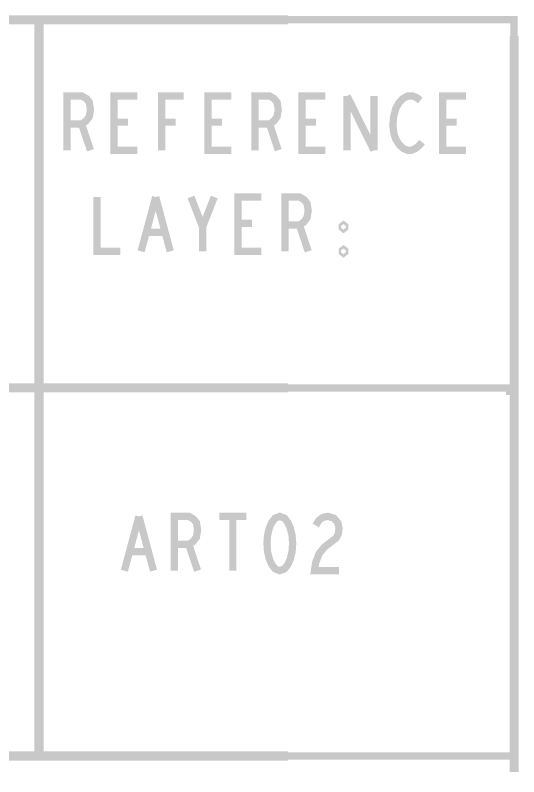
# Model space of a CAD drawing. Extents: x -81 to 328, y -202 to 89.
# Drawn here: x 237.51 to 251.4, y -124.88 to -103.86 of the extents above; entities that cross this region are included whole.
import ezdxf

# ---------------------------------------------------------------- set-up
doc = ezdxf.new("R2010")
doc.units = 0

msp = doc.modelspace()

# ---------------------------------------------------------------- linework, layer by layer
for points, const_width in [([(162.483, -103.99), (245.033, -103.99)], 0.254), ([(238.163, -103.99), (238.163, -124.31)], 0.254), ([(245.033, -103.99), (251.268, -103.99), (251.268, -124.31), (245.033, -124.31)], 0.203), ([(251.268, -104.437), (251.268, -124.757)], 0.254), ([(238.939, -107.59), (238.939, -106.09), (239.341, -106.09), (239.47, -106.165), (239.55, -106.265), (239.583, -106.465), (239.55, -106.665), (239.454, -106.79), (239.341, -106.865), (238.939, -106.865)], 0.2), ([(240.878, -107.59), (240.234, -107.59), (240.234, -106.09), (240.878, -106.09)], 0.2), ([(241.545, -107.59), (241.545, -106.09), (242.157, -106.09)], 0.2), ([(243.467, -107.59), (242.824, -107.59), (242.824, -106.09), (243.467, -106.09)], 0.2), ([(244.119, -107.59), (244.119, -106.09), (244.521, -106.09), (244.65, -106.165), (244.73, -106.265), (244.762, -106.465), (244.73, -106.665), (244.634, -106.79), (244.521, -106.865), (244.119, -106.865)], 0.2), ([(246.057, -107.59), (245.414, -107.59), (245.414, -106.09), (246.057, -106.09)], 0.2), ([(246.66, -107.59), (246.66, -106.09)], 0.2), ([(246.66, -106.09), (247.4, -107.59)], 0.2), ([(247.4, -107.59), (247.4, -106.09)], 0.2), ([(248.679, -106.215), (248.583, -106.14), (248.47, -106.09), (248.341, -106.09), (248.197, -106.165), (248.084, -106.29), (248.004, -106.44), (247.939, -106.69), (247.923, -106.915), (247.955, -107.14), (248.004, -107.29), (248.1, -107.44), (248.213, -107.54), (248.325, -107.59), (248.438, -107.59), (248.55, -107.54), (248.647, -107.465), (248.727, -107.365)], 0.2), ([(249.942, -107.59), (249.299, -107.59), (249.299, -106.09), (249.942, -106.09)], 0.2), ([(239.341, -106.865), (239.583, -107.59)], 0.2), ([(240.62, -106.815), (240.234, -106.815)], 0.2), ([(241.931, -106.815), (241.545, -106.815)], 0.2), ([(243.21, -106.815), (242.824, -106.815)], 0.2), ([(244.521, -106.865), (244.762, -107.59)], 0.2), ([(245.8, -106.815), (245.414, -106.815)], 0.2), ([(249.685, -106.815), (249.299, -106.815)], 0.2), ([(239.765, -108.881), (239.765, -110.381), (240.409, -110.381)], 0.2), ([(240.98, -110.381), (241.382, -108.881)], 0.2), ([(241.382, -108.881), (241.784, -110.381)], 0.2), ([(242.676, -110.381), (242.676, -109.706), (242.355, -108.881)], 0.2), ([(242.998, -108.881), (242.676, -109.706)], 0.2), ([(244.293, -110.381), (243.65, -110.381), (243.65, -108.881), (244.293, -108.881)], 0.2), ([(244.945, -110.381), (244.945, -108.881), (245.347, -108.881), (245.476, -108.956), (245.556, -109.056), (245.588, -109.256), (245.556, -109.456), (245.459, -109.581), (245.347, -109.656), (244.945, -109.656)], 0.2), ([(244.036, -109.606), (243.65, -109.606)], 0.2), ([(245.347, -109.656), (245.588, -110.381)], 0.2), ([(241.639, -109.856), (241.124, -109.856)], 0.2), ([(162.483, -114.15), (245.033, -114.15)], 0.254), ([(245.033, -114.15), (251.144, -114.15), (251.144, -114.35)], 0.203), ([(240.518, -119.196), (240.92, -117.696)], 0.2), ([(240.92, -117.696), (241.322, -119.196)], 0.2), ([(241.893, -119.196), (241.893, -117.696), (242.295, -117.696), (242.424, -117.771), (242.505, -117.871), (242.537, -118.071), (242.505, -118.271), (242.408, -118.396), (242.295, -118.471), (241.893, -118.471)], 0.2), ([(243.14, -117.696), (243.88, -117.696)], 0.2), ([(243.51, -117.696), (243.51, -119.196)], 0.2), ([(245.794, -117.946), (245.891, -117.796), (246.003, -117.721), (246.132, -117.696), (246.293, -117.746), (246.405, -117.871), (246.437, -118.021), (246.421, -118.171), (246.357, -118.296), (246.035, -118.546), (245.891, -118.721), (245.794, -118.971), (245.762, -119.196), (246.437, -119.196)], 0.2), ([(242.295, -118.471), (242.537, -119.196)], 0.2), ([(241.178, -118.671), (240.663, -118.671)], 0.2), ([(245.033, -124.31), (162.483, -124.31)], 0.254)]:
    msp.add_lwpolyline(points, dxfattribs=dict(const_width=const_width))
at = {"const_width": 0.2}
for points in [[(246.561, -109.756), (246.529, -109.731), (246.529, -109.681), (246.561, -109.656), (246.593, -109.681), (246.593, -109.731)], [(246.561, -110.431), (246.529, -110.406), (246.529, -110.356), (246.561, -110.331), (246.593, -110.356), (246.593, -110.406)], [(244.805, -117.696), (244.676, -117.746), (244.58, -117.871), (244.515, -118.021), (244.467, -118.221), (244.451, -118.446), (244.467, -118.671), (244.515, -118.871), (244.58, -119.021), (244.676, -119.146), (244.805, -119.196), (244.934, -119.146), (245.03, -119.021), (245.094, -118.871), (245.143, -118.671), (245.159, -118.446), (245.143, -118.221), (245.094, -118.021), (245.03, -117.871), (244.934, -117.746)]]:
    msp.add_lwpolyline(points, close=True, dxfattribs=at)

doc.saveas('drawing.dxf')
